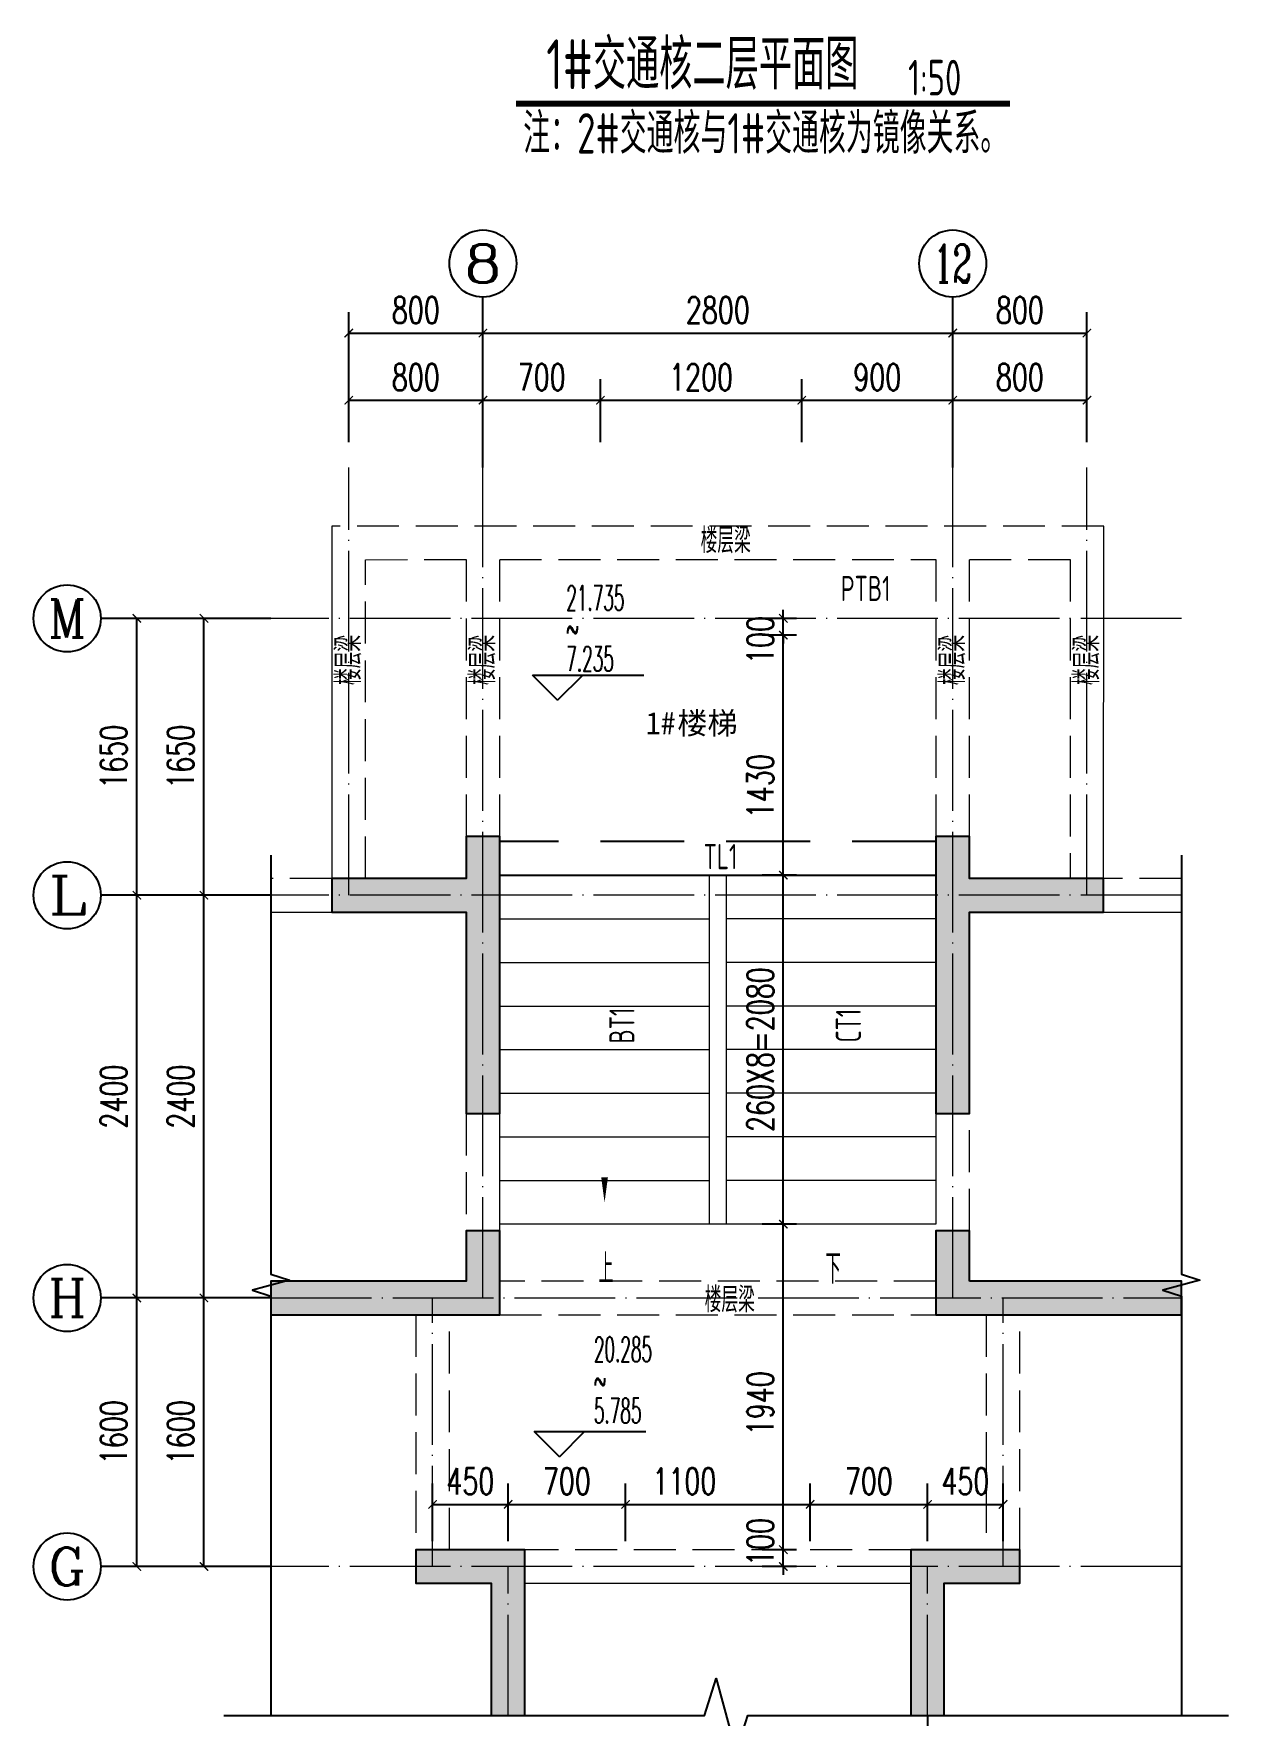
# Model space of a CAD drawing. Extents: x -1307975 to -76406, y -96289 to 379359.
# Drawn here: x -635110 to -627989, y 314925 to 324946 of the extents above; entities that cross this region are included whole.
import ezdxf
from ezdxf.enums import TextEntityAlignment as Align

# ---------------------------------------------------------------- set-up
doc = ezdxf.new("R2010")
doc.units = 0
doc.header["$LTSCALE"] = 1000
for name, pattern in [('DASH', [0.35, 0.25, -0.1]), ('DASHED', [0.75, 0.5, -0.25]), ('DOTE', [2.42, 2, -0.2, 0.02, -0.2])]:
    doc.linetypes.add(name, pattern=pattern)
doc.layers.get('0').update_dxf_attribs({"linetype": 'CONTINUOUS'})
doc.layers.get('DEFPOINTS').update_dxf_attribs({"linetype": 'CONTINUOUS'})
for name, color, linetype in [('A-AXIS_TEXT', 7, 'CONTINUOUS'), ('AXIS', 3, 'CONTINUOUS'), ('DIM_ELEV', 3, 'CONTINUOUS'), ('DIM_SYMB', 3, 'CONTINUOUS'), ('PUB_DIM', 3, 'CONTINUOUS'), ('PUB_TEXT', 2, 'CONTINUOUS'), ('S-L主梁线', 4, 'DASH'), ('S-Q墙填充', 252, 'CONTINUOUS'), ('S-Q墙实线', 6, 'CONTINUOUS'), ('S-梁', 4, 'DASHED'), ('S-梁实线', 4, 'CONTINUOUS'), ('TEXT', 2, 'CONTINUOUS'), ('THIN', 7, 'CONTINUOUS'), ('尺寸标注', 86, 'CONTINUOUS')]:
    doc.layers.add(name, color=color, linetype=linetype)
for name, color, linetype, lineweight in [('AXIS_TEXT', 7, 'CONTINUOUS', 20), ('DOTE', 19, 'DOTE', 9), ('STAIR', 2, 'CONTINUOUS', 18)]:
    doc.layers.add(name, color=color, linetype=linetype, lineweight=lineweight)
doc.styles.add('_TCH_AXIS', font='COMPLEX', dxfattribs={"bigfont": 'GBCBIG'})
doc.styles.add('_TCH_DIM', font='SIMPLEX.shx', dxfattribs={"width": 0.7, "bigfont": 'GBCBIG.shx'})
doc.styles.add('_TCH_DIM_T3', font='SIMPLEX', dxfattribs={"width": 0.705882, "bigfont": 'GBCBIG'})
doc.styles.add('COMPLEX', font='COMPLEX')
doc.styles.add('TSSD_REIN', font='tssdeng.shx', dxfattribs={"width": 0.7, "height": 300, "bigfont": 'tssdchn.shx'})
doc.styles.add('黑体', font='simhei.ttf')
doc.dimstyles.new('_TCH_ARCH&&50', dxfattribs={"dimtxt": 157.5, "dimasz": 50, "dimexe": 125, "dimexo": 150, "dimgap": 58.75, "dimtad": 1, "dimdec": 0, "dimzin": 0, "dimdsep": 46, "dimtxsty": '_TCH_DIM_T3', "dimblk": 'ARCHTICK', "dimcen": 0.09, "dimclrt": 7, "dimazin": 0, "dimtfac": 1, "dimtdec": 0, "dimtix": 1, "dimtmove": 2, "dimatfit": 3, "dimldrblk": 'ARCHTICK', "dimfxl": 1, "dimtolj": 1, "dimtzin": 0, "dimarcsym": 0})

# ---------------------------------------------------------------- blocks, each defined once
blk = doc.blocks.new('_AXISO')
blk.add_circle((0, 0), 0.5)
at = {"layer": 'A-AXIS_TEXT', "style": 'COMPLEX', "width": 1.041667}
blk.add_attdef('A', text='', height=0.56, dxfattribs=at).set_placement((-0.25, -0.28), (0.25, -0.28), align=Align.FIT)
blk = doc.blocks.new('_ArchTick')
at = {"color": 0, "linetype": 'ByBlock', "const_width": 0.15}
blk.add_lwpolyline([(-0.5, -0.5), (0.5, 0.5)], dxfattribs=at)
blk = doc.blocks.new('*D876')
at = {"layer": 'DEFPOINTS', "color": 0, "transparency": 16777216}
for p in [(-632432, 322762), (-633232, 322362), (-632432, 322362)]:
    blk.add_point(p, dxfattribs=at)
at = {"layer": '尺寸标注', "color": 0, "lineweight": -2, "transparency": 16777216}
for p, q in [((-633232, 322512), (-633232, 322887)), ((-632432, 322512), (-632432, 322887)), ((-633232, 322762), (-632432, 322762))]:
    blk.add_line(p, q, dxfattribs=at)
at = {"layer": '尺寸标注', "color": 0, "lineweight": -2, "transparency": 16777216, "xscale": 50, "yscale": 50, "zscale": 50, "rotation": 180}
blk.add_blockref('_ArchTick', (-633232, 322762), dxfattribs=at)
at = {"layer": '尺寸标注', "color": 0, "lineweight": -2, "transparency": 16777216, "xscale": 50, "yscale": 50, "zscale": 50}
blk.add_blockref('_ArchTick', (-632432, 322762), dxfattribs=at)
at = {"layer": '尺寸标注', "color": 7, "transparency": 16777216, "insert": (-632832, 322899), "char_height": 157.5, "attachment_point": 5, "style": '_TCH_DIM_T3'}
blk.add_mtext('\\A1;800', dxfattribs=at)
blk = doc.blocks.new('*D877')
at = {"layer": 'DEFPOINTS', "color": 0, "transparency": 16777216}
for p in [(-631732, 322762), (-632432, 322362), (-631732, 322362)]:
    blk.add_point(p, dxfattribs=at)
at = {"layer": '尺寸标注', "color": 0, "lineweight": -2, "transparency": 16777216}
for p, q in [((-632432, 322512), (-632432, 322887)), ((-631732, 322512), (-631732, 322887)), ((-632432, 322762), (-631732, 322762))]:
    blk.add_line(p, q, dxfattribs=at)
at = {"layer": '尺寸标注', "color": 0, "lineweight": -2, "transparency": 16777216, "xscale": 50, "yscale": 50, "zscale": 50, "rotation": 180}
blk.add_blockref('_ArchTick', (-632432, 322762), dxfattribs=at)
at = {"layer": '尺寸标注', "color": 0, "lineweight": -2, "transparency": 16777216, "xscale": 50, "yscale": 50, "zscale": 50}
blk.add_blockref('_ArchTick', (-631732, 322762), dxfattribs=at)
at = {"layer": '尺寸标注', "color": 7, "transparency": 16777216, "insert": (-632082, 322899), "char_height": 157.5, "attachment_point": 5, "style": '_TCH_DIM_T3'}
blk.add_mtext('\\A1;700', dxfattribs=at)
blk = doc.blocks.new('*D878')
at = {"layer": 'DEFPOINTS', "color": 0, "transparency": 16777216}
for p in [(-630532, 322762), (-631732, 322362), (-630532, 322362)]:
    blk.add_point(p, dxfattribs=at)
at = {"layer": '尺寸标注', "color": 0, "lineweight": -2, "transparency": 16777216}
for p, q in [((-631732, 322512), (-631732, 322887)), ((-630532, 322512), (-630532, 322887)), ((-631732, 322762), (-630532, 322762))]:
    blk.add_line(p, q, dxfattribs=at)
at = {"layer": '尺寸标注', "color": 0, "lineweight": -2, "transparency": 16777216, "xscale": 50, "yscale": 50, "zscale": 50, "rotation": 180}
blk.add_blockref('_ArchTick', (-631732, 322762), dxfattribs=at)
at = {"layer": '尺寸标注', "color": 0, "lineweight": -2, "transparency": 16777216, "xscale": 50, "yscale": 50, "zscale": 50}
blk.add_blockref('_ArchTick', (-630532, 322762), dxfattribs=at)
at = {"layer": '尺寸标注', "color": 7, "transparency": 16777216, "insert": (-631132, 322899), "char_height": 157.5, "attachment_point": 5, "style": '_TCH_DIM_T3'}
blk.add_mtext('\\A1;1200', dxfattribs=at)
blk = doc.blocks.new('*D879')
at = {"layer": 'DEFPOINTS', "color": 0, "transparency": 16777216}
for p in [(-629632, 322762), (-630532, 322362), (-629632, 322362)]:
    blk.add_point(p, dxfattribs=at)
at = {"layer": '尺寸标注', "color": 0, "lineweight": -2, "transparency": 16777216}
for p, q in [((-630532, 322512), (-630532, 322887)), ((-629632, 322512), (-629632, 322887)), ((-630532, 322762), (-629632, 322762))]:
    blk.add_line(p, q, dxfattribs=at)
at = {"layer": '尺寸标注', "color": 0, "lineweight": -2, "transparency": 16777216, "xscale": 50, "yscale": 50, "zscale": 50, "rotation": 180}
blk.add_blockref('_ArchTick', (-630532, 322762), dxfattribs=at)
at = {"layer": '尺寸标注', "color": 0, "lineweight": -2, "transparency": 16777216, "xscale": 50, "yscale": 50, "zscale": 50}
blk.add_blockref('_ArchTick', (-629632, 322762), dxfattribs=at)
at = {"layer": '尺寸标注', "color": 7, "transparency": 16777216, "insert": (-630082, 322899), "char_height": 157.5, "attachment_point": 5, "style": '_TCH_DIM_T3'}
blk.add_mtext('\\A1;900', dxfattribs=at)
blk = doc.blocks.new('*D880')
at = {"layer": 'DEFPOINTS', "color": 0, "transparency": 16777216}
for p in [(-628832, 322762), (-629632, 322362), (-628832, 322362)]:
    blk.add_point(p, dxfattribs=at)
at = {"layer": '尺寸标注', "color": 0, "lineweight": -2, "transparency": 16777216}
for p, q in [((-629632, 322512), (-629632, 322887)), ((-628832, 322512), (-628832, 322887)), ((-629632, 322762), (-628832, 322762))]:
    blk.add_line(p, q, dxfattribs=at)
at = {"layer": '尺寸标注', "color": 0, "lineweight": -2, "transparency": 16777216, "xscale": 50, "yscale": 50, "zscale": 50, "rotation": 180}
blk.add_blockref('_ArchTick', (-629632, 322762), dxfattribs=at)
at = {"layer": '尺寸标注', "color": 0, "lineweight": -2, "transparency": 16777216, "xscale": 50, "yscale": 50, "zscale": 50}
blk.add_blockref('_ArchTick', (-628832, 322762), dxfattribs=at)
at = {"layer": '尺寸标注', "color": 7, "transparency": 16777216, "insert": (-629232, 322899), "char_height": 157.5, "attachment_point": 5, "style": '_TCH_DIM_T3'}
blk.add_mtext('\\A1;800', dxfattribs=at)
blk = doc.blocks.new('*D881')
at = {"layer": 'DEFPOINTS', "color": 0, "transparency": 16777216}
for p in [(-632282, 316182), (-632732, 315812), (-632282, 315812)]:
    blk.add_point(p, dxfattribs=at)
at = {"layer": 'PUB_DIM', "color": 0, "lineweight": -2, "transparency": 16777216}
for p, q in [((-632732, 315962), (-632732, 316307)), ((-632282, 315962), (-632282, 316307)), ((-632732, 316182), (-632282, 316182))]:
    blk.add_line(p, q, dxfattribs=at)
at = {"layer": 'PUB_DIM', "color": 0, "lineweight": -2, "transparency": 16777216, "xscale": 50, "yscale": 50, "zscale": 50, "rotation": 180}
blk.add_blockref('_ArchTick', (-632732, 316182), dxfattribs=at)
at = {"layer": 'PUB_DIM', "color": 0, "lineweight": -2, "transparency": 16777216, "xscale": 50, "yscale": 50, "zscale": 50}
blk.add_blockref('_ArchTick', (-632282, 316182), dxfattribs=at)
at = {"layer": 'PUB_DIM', "color": 7, "transparency": 16777216, "insert": (-632507, 316320), "char_height": 157.5, "attachment_point": 5, "style": '_TCH_DIM_T3'}
blk.add_mtext('\\A1;450', dxfattribs=at)
blk = doc.blocks.new('*D882')
at = {"layer": 'DEFPOINTS', "color": 0, "transparency": 16777216}
for p in [(-631582, 316182), (-632282, 315812), (-631582, 315812)]:
    blk.add_point(p, dxfattribs=at)
at = {"layer": 'PUB_DIM', "color": 0, "lineweight": -2, "transparency": 16777216}
for p, q in [((-632282, 315962), (-632282, 316307)), ((-631582, 315962), (-631582, 316307)), ((-632282, 316182), (-631582, 316182))]:
    blk.add_line(p, q, dxfattribs=at)
at = {"layer": 'PUB_DIM', "color": 0, "lineweight": -2, "transparency": 16777216, "xscale": 50, "yscale": 50, "zscale": 50, "rotation": 180}
blk.add_blockref('_ArchTick', (-632282, 316182), dxfattribs=at)
at = {"layer": 'PUB_DIM', "color": 0, "lineweight": -2, "transparency": 16777216, "xscale": 50, "yscale": 50, "zscale": 50}
blk.add_blockref('_ArchTick', (-631582, 316182), dxfattribs=at)
at = {"layer": 'PUB_DIM', "color": 7, "transparency": 16777216, "insert": (-631932, 316320), "char_height": 157.5, "attachment_point": 5, "style": '_TCH_DIM_T3'}
blk.add_mtext('\\A1;700', dxfattribs=at)
blk = doc.blocks.new('*D883')
at = {"layer": 'DEFPOINTS', "color": 0, "transparency": 16777216}
for p in [(-630482, 316182), (-631582, 315812), (-630482, 315812)]:
    blk.add_point(p, dxfattribs=at)
at = {"layer": 'PUB_DIM', "color": 0, "lineweight": -2, "transparency": 16777216}
for p, q in [((-631582, 315962), (-631582, 316307)), ((-630482, 315962), (-630482, 316307)), ((-631582, 316182), (-630482, 316182))]:
    blk.add_line(p, q, dxfattribs=at)
at = {"layer": 'PUB_DIM', "color": 0, "lineweight": -2, "transparency": 16777216, "xscale": 50, "yscale": 50, "zscale": 50, "rotation": 180}
blk.add_blockref('_ArchTick', (-631582, 316182), dxfattribs=at)
at = {"layer": 'PUB_DIM', "color": 0, "lineweight": -2, "transparency": 16777216, "xscale": 50, "yscale": 50, "zscale": 50}
blk.add_blockref('_ArchTick', (-630482, 316182), dxfattribs=at)
at = {"layer": 'PUB_DIM', "color": 7, "transparency": 16777216, "insert": (-631232, 316320), "char_height": 157.5, "attachment_point": 5, "style": '_TCH_DIM_T3'}
blk.add_mtext('\\A1;1100', dxfattribs=at)
blk = doc.blocks.new('*D884')
at = {"layer": 'DEFPOINTS', "color": 0, "transparency": 16777216}
for p in [(-629782, 316182), (-630482, 315812), (-629782, 315812)]:
    blk.add_point(p, dxfattribs=at)
at = {"layer": 'PUB_DIM', "color": 0, "lineweight": -2, "transparency": 16777216}
for p, q in [((-630482, 315962), (-630482, 316307)), ((-629782, 315962), (-629782, 316307)), ((-630482, 316182), (-629782, 316182))]:
    blk.add_line(p, q, dxfattribs=at)
at = {"layer": 'PUB_DIM', "color": 0, "lineweight": -2, "transparency": 16777216, "xscale": 50, "yscale": 50, "zscale": 50, "rotation": 180}
blk.add_blockref('_ArchTick', (-630482, 316182), dxfattribs=at)
at = {"layer": 'PUB_DIM', "color": 0, "lineweight": -2, "transparency": 16777216, "xscale": 50, "yscale": 50, "zscale": 50}
blk.add_blockref('_ArchTick', (-629782, 316182), dxfattribs=at)
at = {"layer": 'PUB_DIM', "color": 7, "transparency": 16777216, "insert": (-630132, 316320), "char_height": 157.5, "attachment_point": 5, "style": '_TCH_DIM_T3'}
blk.add_mtext('\\A1;700', dxfattribs=at)
blk = doc.blocks.new('*D885')
at = {"layer": 'DEFPOINTS', "color": 0, "transparency": 16777216}
for p in [(-629332, 316182), (-629782, 315812), (-629332, 315812)]:
    blk.add_point(p, dxfattribs=at)
at = {"layer": 'PUB_DIM', "color": 0, "lineweight": -2, "transparency": 16777216}
for p, q in [((-629782, 315962), (-629782, 316307)), ((-629332, 315962), (-629332, 316307)), ((-629782, 316182), (-629332, 316182))]:
    blk.add_line(p, q, dxfattribs=at)
at = {"layer": 'PUB_DIM', "color": 0, "lineweight": -2, "transparency": 16777216, "xscale": 50, "yscale": 50, "zscale": 50, "rotation": 180}
blk.add_blockref('_ArchTick', (-629782, 316182), dxfattribs=at)
at = {"layer": 'PUB_DIM', "color": 0, "lineweight": -2, "transparency": 16777216, "xscale": 50, "yscale": 50, "zscale": 50}
blk.add_blockref('_ArchTick', (-629332, 316182), dxfattribs=at)
at = {"layer": 'PUB_DIM', "color": 7, "transparency": 16777216, "insert": (-629557, 316320), "char_height": 157.5, "attachment_point": 5, "style": '_TCH_DIM_T3'}
blk.add_mtext('\\A1;450', dxfattribs=at)
blk = doc.blocks.new('*D886')
at = {"layer": 'DEFPOINTS', "color": 0, "transparency": 16777216}
for p in [(-630642, 321462), (-630413, 321462), (-630413, 321362)]:
    blk.add_point(p, dxfattribs=at)
at = {"layer": '尺寸标注', "color": 0, "lineweight": -2, "transparency": 16777216}
for p, q in [((-630642, 321462), (-630642, 321512)), ((-630563, 321462), (-630767, 321462)), ((-630642, 321362), (-630642, 321462)), ((-630563, 321362), (-630767, 321362)), ((-630642, 321362), (-630642, 321312))]:
    blk.add_line(p, q, dxfattribs=at)
at = {"layer": '尺寸标注', "color": 0, "lineweight": -2, "transparency": 16777216, "xscale": 50, "yscale": 50, "zscale": 50}
for p, rotation in [((-630642, 321462), 270), ((-630642, 321362), 90)]:
    blk.add_blockref('_ArchTick', p, dxfattribs=dict(at, rotation=rotation))
at = {"layer": '尺寸标注', "color": 7, "transparency": 16777216, "insert": (-630779, 321333), "char_height": 157.5, "attachment_point": 5, "rotation": 90, "style": '_TCH_DIM_T3'}
blk.add_mtext('\\A1;100', dxfattribs=at)
blk = doc.blocks.new('*D887')
at = {"layer": 'DEFPOINTS', "color": 0, "transparency": 16777216}
for p in [(-630642, 321362), (-630413, 321362), (-630413, 319932)]:
    blk.add_point(p, dxfattribs=at)
at = {"layer": '尺寸标注', "color": 0, "lineweight": -2, "transparency": 16777216}
for p, q in [((-630563, 321362), (-630767, 321362)), ((-630642, 319932), (-630642, 321362)), ((-630563, 319932), (-630767, 319932))]:
    blk.add_line(p, q, dxfattribs=at)
at = {"layer": '尺寸标注', "color": 0, "lineweight": -2, "transparency": 16777216, "xscale": 50, "yscale": 50, "zscale": 50}
for p, rotation in [((-630642, 321362), 90), ((-630642, 319932), 270)]:
    blk.add_blockref('_ArchTick', p, dxfattribs=dict(at, rotation=rotation))
at = {"layer": '尺寸标注', "color": 7, "transparency": 16777216, "insert": (-630779, 320462), "char_height": 157.5, "attachment_point": 5, "rotation": 90, "style": '_TCH_DIM_T3'}
blk.add_mtext('\\A1;1430', dxfattribs=at)
blk = doc.blocks.new('*D888')
at = {"layer": 'DEFPOINTS', "color": 0, "transparency": 16777216}
for p in [(-630642, 319932), (-630413, 319932), (-630413, 317852)]:
    blk.add_point(p, dxfattribs=at)
at = {"layer": '尺寸标注', "color": 0, "lineweight": -2, "transparency": 16777216}
for p, q in [((-630563, 319932), (-630767, 319932)), ((-630642, 317852), (-630642, 319932)), ((-630563, 317852), (-630767, 317852))]:
    blk.add_line(p, q, dxfattribs=at)
at = {"layer": '尺寸标注', "color": 0, "lineweight": -2, "transparency": 16777216, "xscale": 50, "yscale": 50, "zscale": 50}
for p, rotation in [((-630642, 319932), 90), ((-630642, 317852), 270)]:
    blk.add_blockref('_ArchTick', p, dxfattribs=dict(at, rotation=rotation))
at = {"layer": '尺寸标注', "color": 7, "transparency": 16777216, "insert": (-630779, 318892), "char_height": 157.5, "attachment_point": 5, "rotation": 90, "style": '_TCH_DIM_T3'}
blk.add_mtext('\\A1;260X8=2080', dxfattribs=at)
blk = doc.blocks.new('*D889')
at = {"layer": 'DEFPOINTS', "color": 0, "transparency": 16777216}
for p in [(-630642, 317852), (-630413, 317852), (-630413, 315912)]:
    blk.add_point(p, dxfattribs=at)
at = {"layer": '尺寸标注', "color": 0, "lineweight": -2, "transparency": 16777216}
for p, q in [((-630563, 317852), (-630767, 317852)), ((-630642, 315912), (-630642, 317852)), ((-630563, 315912), (-630767, 315912))]:
    blk.add_line(p, q, dxfattribs=at)
at = {"layer": '尺寸标注', "color": 0, "lineweight": -2, "transparency": 16777216, "xscale": 50, "yscale": 50, "zscale": 50}
for p, rotation in [((-630642, 317852), 90), ((-630642, 315912), 270)]:
    blk.add_blockref('_ArchTick', p, dxfattribs=dict(at, rotation=rotation))
at = {"layer": '尺寸标注', "color": 7, "transparency": 16777216, "insert": (-630779, 316785), "char_height": 157.5, "attachment_point": 5, "rotation": 90, "style": '_TCH_DIM_T3'}
blk.add_mtext('\\A1;1940', dxfattribs=at)
blk = doc.blocks.new('*D890')
at = {"layer": 'DEFPOINTS', "color": 0, "transparency": 16777216}
for p in [(-630642, 315912), (-630413, 315912), (-630413, 315812)]:
    blk.add_point(p, dxfattribs=at)
at = {"layer": '尺寸标注', "color": 0, "lineweight": -2, "transparency": 16777216}
for p, q in [((-630563, 315912), (-630767, 315912)), ((-630642, 315912), (-630642, 315962)), ((-630642, 315812), (-630642, 315912)), ((-630563, 315812), (-630767, 315812)), ((-630642, 315812), (-630642, 315762))]:
    blk.add_line(p, q, dxfattribs=at)
at = {"layer": '尺寸标注', "color": 0, "lineweight": -2, "transparency": 16777216, "xscale": 50, "yscale": 50, "zscale": 50}
for p, rotation in [((-630642, 315912), 270), ((-630642, 315812), 90)]:
    blk.add_blockref('_ArchTick', p, dxfattribs=dict(at, rotation=rotation))
at = {"layer": '尺寸标注', "color": 7, "transparency": 16777216, "insert": (-630779, 315958), "char_height": 157.5, "attachment_point": 5, "rotation": 90, "style": '_TCH_DIM_T3'}
blk.add_mtext('\\A1;100', dxfattribs=at)
blk = doc.blocks.new('*D891')
at = {"layer": 'DEFPOINTS', "color": 0, "transparency": 16777216}
for p in [(-632432, 323162), (-633232, 322362), (-632432, 322362)]:
    blk.add_point(p, dxfattribs=at)
at = {"layer": 'PUB_DIM', "color": 0, "lineweight": -2, "transparency": 16777216}
for p, q in [((-633232, 322512), (-633232, 323287)), ((-632432, 322512), (-632432, 323287)), ((-633232, 323162), (-632432, 323162))]:
    blk.add_line(p, q, dxfattribs=at)
at = {"layer": 'PUB_DIM', "color": 0, "lineweight": -2, "transparency": 16777216, "xscale": 50, "yscale": 50, "zscale": 50, "rotation": 180}
blk.add_blockref('_ArchTick', (-633232, 323162), dxfattribs=at)
at = {"layer": 'PUB_DIM', "color": 0, "lineweight": -2, "transparency": 16777216, "xscale": 50, "yscale": 50, "zscale": 50}
blk.add_blockref('_ArchTick', (-632432, 323162), dxfattribs=at)
at = {"layer": 'PUB_DIM', "color": 7, "transparency": 16777216, "insert": (-632832, 323299), "char_height": 157.5, "attachment_point": 5, "style": '_TCH_DIM_T3'}
blk.add_mtext('\\A1;800', dxfattribs=at)
blk = doc.blocks.new('*D892')
at = {"layer": 'DEFPOINTS', "color": 0, "transparency": 16777216}
for p in [(-629632, 323162), (-632432, 322362), (-629632, 322362)]:
    blk.add_point(p, dxfattribs=at)
at = {"layer": 'PUB_DIM', "color": 0, "lineweight": -2, "transparency": 16777216}
for p, q in [((-632432, 322512), (-632432, 323287)), ((-629632, 322512), (-629632, 323287)), ((-632432, 323162), (-629632, 323162))]:
    blk.add_line(p, q, dxfattribs=at)
at = {"layer": 'PUB_DIM', "color": 0, "lineweight": -2, "transparency": 16777216, "xscale": 50, "yscale": 50, "zscale": 50, "rotation": 180}
blk.add_blockref('_ArchTick', (-632432, 323162), dxfattribs=at)
at = {"layer": 'PUB_DIM', "color": 0, "lineweight": -2, "transparency": 16777216, "xscale": 50, "yscale": 50, "zscale": 50}
blk.add_blockref('_ArchTick', (-629632, 323162), dxfattribs=at)
at = {"layer": 'PUB_DIM', "color": 7, "transparency": 16777216, "insert": (-631032, 323299), "char_height": 157.5, "attachment_point": 5, "style": '_TCH_DIM_T3'}
blk.add_mtext('\\A1;2800', dxfattribs=at)
blk = doc.blocks.new('*D893')
at = {"layer": 'DEFPOINTS', "color": 0, "transparency": 16777216}
for p in [(-628832, 323162), (-629632, 322362), (-628832, 322362)]:
    blk.add_point(p, dxfattribs=at)
at = {"layer": 'PUB_DIM', "color": 0, "lineweight": -2, "transparency": 16777216}
for p, q in [((-629632, 322512), (-629632, 323287)), ((-628832, 322512), (-628832, 323287)), ((-629632, 323162), (-628832, 323162))]:
    blk.add_line(p, q, dxfattribs=at)
at = {"layer": 'PUB_DIM', "color": 0, "lineweight": -2, "transparency": 16777216, "xscale": 50, "yscale": 50, "zscale": 50, "rotation": 180}
blk.add_blockref('_ArchTick', (-629632, 323162), dxfattribs=at)
at = {"layer": 'PUB_DIM', "color": 0, "lineweight": -2, "transparency": 16777216, "xscale": 50, "yscale": 50, "zscale": 50}
blk.add_blockref('_ArchTick', (-628832, 323162), dxfattribs=at)
at = {"layer": 'PUB_DIM', "color": 7, "transparency": 16777216, "insert": (-629232, 323299), "char_height": 157.5, "attachment_point": 5, "style": '_TCH_DIM_T3'}
blk.add_mtext('\\A1;800', dxfattribs=at)
blk = doc.blocks.new('*D894')
at = {"layer": 'DEFPOINTS', "color": 0, "transparency": 16777216}
for p in [(-634095, 317412), (-633695, 317412), (-633695, 315812)]:
    blk.add_point(p, dxfattribs=at)
at = {"layer": '尺寸标注', "color": 0, "lineweight": -2, "transparency": 16777216}
for p, q in [((-633845, 317412), (-634220, 317412)), ((-634095, 315812), (-634095, 317412)), ((-633845, 315812), (-634220, 315812))]:
    blk.add_line(p, q, dxfattribs=at)
at = {"layer": '尺寸标注', "color": 0, "lineweight": -2, "transparency": 16777216, "xscale": 50, "yscale": 50, "zscale": 50}
for p, rotation in [((-634095, 317412), 90), ((-634095, 315812), 270)]:
    blk.add_blockref('_ArchTick', p, dxfattribs=dict(at, rotation=rotation))
at = {"layer": '尺寸标注', "color": 7, "transparency": 16777216, "insert": (-634233, 316612), "char_height": 157.5, "attachment_point": 5, "rotation": 90, "style": '_TCH_DIM_T3'}
blk.add_mtext('\\A1;1600', dxfattribs=at)
blk = doc.blocks.new('*D895')
at = {"layer": 'DEFPOINTS', "color": 0, "transparency": 16777216}
for p in [(-634095, 319812), (-633695, 319812), (-633695, 317412)]:
    blk.add_point(p, dxfattribs=at)
at = {"layer": '尺寸标注', "color": 0, "lineweight": -2, "transparency": 16777216}
for p, q in [((-633845, 319812), (-634220, 319812)), ((-634095, 317412), (-634095, 319812)), ((-633845, 317412), (-634220, 317412))]:
    blk.add_line(p, q, dxfattribs=at)
at = {"layer": '尺寸标注', "color": 0, "lineweight": -2, "transparency": 16777216, "xscale": 50, "yscale": 50, "zscale": 50}
for p, rotation in [((-634095, 319812), 90), ((-634095, 317412), 270)]:
    blk.add_blockref('_ArchTick', p, dxfattribs=dict(at, rotation=rotation))
at = {"layer": '尺寸标注', "color": 7, "transparency": 16777216, "insert": (-634233, 318612), "char_height": 157.5, "attachment_point": 5, "rotation": 90, "style": '_TCH_DIM_T3'}
blk.add_mtext('\\A1;2400', dxfattribs=at)
blk = doc.blocks.new('*D896')
at = {"layer": 'DEFPOINTS', "color": 0, "transparency": 16777216}
for p in [(-634095, 321462), (-633695, 321462), (-633695, 319812)]:
    blk.add_point(p, dxfattribs=at)
at = {"layer": '尺寸标注', "color": 0, "lineweight": -2, "transparency": 16777216}
for p, q in [((-633845, 321462), (-634220, 321462)), ((-634095, 319812), (-634095, 321462)), ((-633845, 319812), (-634220, 319812))]:
    blk.add_line(p, q, dxfattribs=at)
at = {"layer": '尺寸标注', "color": 0, "lineweight": -2, "transparency": 16777216, "xscale": 50, "yscale": 50, "zscale": 50}
for p, rotation in [((-634095, 321462), 90), ((-634095, 319812), 270)]:
    blk.add_blockref('_ArchTick', p, dxfattribs=dict(at, rotation=rotation))
at = {"layer": '尺寸标注', "color": 7, "transparency": 16777216, "insert": (-634233, 320637), "char_height": 157.5, "attachment_point": 5, "rotation": 90, "style": '_TCH_DIM_T3'}
blk.add_mtext('\\A1;1650', dxfattribs=at)
blk = doc.blocks.new('*D897')
at = {"layer": 'DEFPOINTS', "color": 0, "transparency": 16777216}
for p in [(-634495, 317412), (-633695, 317412), (-633695, 315812)]:
    blk.add_point(p, dxfattribs=at)
at = {"layer": 'PUB_DIM', "color": 0, "lineweight": -2, "transparency": 16777216}
for p, q in [((-633845, 317412), (-634620, 317412)), ((-634495, 315812), (-634495, 317412)), ((-633845, 315812), (-634620, 315812))]:
    blk.add_line(p, q, dxfattribs=at)
at = {"layer": 'PUB_DIM', "color": 0, "lineweight": -2, "transparency": 16777216, "xscale": 50, "yscale": 50, "zscale": 50}
for p, rotation in [((-634495, 317412), 90), ((-634495, 315812), 270)]:
    blk.add_blockref('_ArchTick', p, dxfattribs=dict(at, rotation=rotation))
at = {"layer": 'PUB_DIM', "color": 7, "transparency": 16777216, "insert": (-634633, 316612), "char_height": 157.5, "attachment_point": 5, "rotation": 90, "style": '_TCH_DIM_T3'}
blk.add_mtext('\\A1;1600', dxfattribs=at)
blk = doc.blocks.new('*D898')
at = {"layer": 'DEFPOINTS', "color": 0, "transparency": 16777216}
for p in [(-634495, 319812), (-633695, 319812), (-633695, 317412)]:
    blk.add_point(p, dxfattribs=at)
at = {"layer": 'PUB_DIM', "color": 0, "lineweight": -2, "transparency": 16777216}
for p, q in [((-633845, 319812), (-634620, 319812)), ((-634495, 317412), (-634495, 319812)), ((-633845, 317412), (-634620, 317412))]:
    blk.add_line(p, q, dxfattribs=at)
at = {"layer": 'PUB_DIM', "color": 0, "lineweight": -2, "transparency": 16777216, "xscale": 50, "yscale": 50, "zscale": 50}
for p, rotation in [((-634495, 319812), 90), ((-634495, 317412), 270)]:
    blk.add_blockref('_ArchTick', p, dxfattribs=dict(at, rotation=rotation))
at = {"layer": 'PUB_DIM', "color": 7, "transparency": 16777216, "insert": (-634633, 318612), "char_height": 157.5, "attachment_point": 5, "rotation": 90, "style": '_TCH_DIM_T3'}
blk.add_mtext('\\A1;2400', dxfattribs=at)
blk = doc.blocks.new('*D899')
at = {"layer": 'DEFPOINTS', "color": 0, "transparency": 16777216}
for p in [(-634495, 321462), (-633695, 321462), (-633695, 319812)]:
    blk.add_point(p, dxfattribs=at)
at = {"layer": 'PUB_DIM', "color": 0, "lineweight": -2, "transparency": 16777216}
for p, q in [((-633845, 321462), (-634620, 321462)), ((-634495, 319812), (-634495, 321462)), ((-633845, 319812), (-634620, 319812))]:
    blk.add_line(p, q, dxfattribs=at)
at = {"layer": 'PUB_DIM', "color": 0, "lineweight": -2, "transparency": 16777216, "xscale": 50, "yscale": 50, "zscale": 50}
for p, rotation in [((-634495, 321462), 90), ((-634495, 319812), 270)]:
    blk.add_blockref('_ArchTick', p, dxfattribs=dict(at, rotation=rotation))
at = {"layer": 'PUB_DIM', "color": 7, "transparency": 16777216, "insert": (-634633, 320637), "char_height": 157.5, "attachment_point": 5, "rotation": 90, "style": '_TCH_DIM_T3'}
blk.add_mtext('\\A1;1650', dxfattribs=at)
blk = doc.blocks.new('*D900')
at = {"layer": 'DEFPOINTS', "color": 0, "transparency": 16777216}
for p in [(-632282, 314925), (-631033, 314925), (-631033, 314125)]:
    blk.add_point(p, dxfattribs=at)
at = {"layer": 'PUB_DIM', "color": 0, "lineweight": -2, "transparency": 16777216}
for p, q in [((-632282, 314775), (-632282, 314000)), ((-631033, 314775), (-631033, 314000)), ((-632282, 314125), (-631033, 314125))]:
    blk.add_line(p, q, dxfattribs=at)
at = {"layer": 'PUB_DIM', "color": 0, "lineweight": -2, "transparency": 16777216, "xscale": 50, "yscale": 50, "zscale": 50, "rotation": 180}
blk.add_blockref('_ArchTick', (-632282, 314125), dxfattribs=at)
at = {"layer": 'PUB_DIM', "color": 0, "lineweight": -2, "transparency": 16777216, "xscale": 50, "yscale": 50, "zscale": 50}
blk.add_blockref('_ArchTick', (-631033, 314125), dxfattribs=at)
at = {"layer": 'PUB_DIM', "color": 7, "transparency": 16777216, "insert": (-631657, 314262), "char_height": 157.5, "attachment_point": 5, "style": '_TCH_DIM_T3'}
blk.add_mtext('\\A1;1250', dxfattribs=at)
blk = doc.blocks.new('*D901')
at = {"layer": 'DEFPOINTS', "color": 0, "transparency": 16777216}
for p in [(-631033, 314925), (-629782, 314925), (-629782, 314125)]:
    blk.add_point(p, dxfattribs=at)
at = {"layer": 'PUB_DIM', "color": 0, "lineweight": -2, "transparency": 16777216}
for p, q in [((-631033, 314775), (-631033, 314000)), ((-629782, 314775), (-629782, 314000)), ((-631033, 314125), (-629782, 314125))]:
    blk.add_line(p, q, dxfattribs=at)
at = {"layer": 'PUB_DIM', "color": 0, "lineweight": -2, "transparency": 16777216, "xscale": 50, "yscale": 50, "zscale": 50, "rotation": 180}
blk.add_blockref('_ArchTick', (-631033, 314125), dxfattribs=at)
at = {"layer": 'PUB_DIM', "color": 0, "lineweight": -2, "transparency": 16777216, "xscale": 50, "yscale": 50, "zscale": 50}
blk.add_blockref('_ArchTick', (-629782, 314125), dxfattribs=at)
at = {"layer": 'PUB_DIM', "color": 7, "transparency": 16777216, "insert": (-630407, 314262), "char_height": 157.5, "attachment_point": 5, "style": '_TCH_DIM_T3'}
blk.add_mtext('\\A1;1250', dxfattribs=at)
blk = doc.blocks.new('20210825.03155490')
at = {"layer": 'DIM_SYMB'}
blk.add_lwpolyline([(1975, 214, 0, 0, 0), (1975, 3139, 0, 0, 0), (625, 3139, 0, 0, 0), (625, 474, 0, 40, 0), (625, 624, 0, 0, 0)], format="xyseb", dxfattribs=at)
at = {"layer": 'STAIR'}
for p, q in [((0, 344), (0, 2424)), ((0, 2424), (1250, 2424)), ((0, 2424), (2600, 2424)), ((1250, 344), (1250, 2424)), ((1250, 344), (1250, 2424)), ((2600, 2424), (1350, 2424)), ((1350, 2424), (1350, 344)), ((1350, 2424), (1350, 344)), ((2600, 2424), (2600, 344)), ((0, 2164), (1250, 2164)), ((2600, 2164), (1350, 2164)), ((0, 1904), (1250, 1904)), ((2600, 1904), (1350, 1904)), ((0, 1644), (1250, 1644)), ((2600, 1644), (1350, 1644)), ((0, 1384), (1250, 1384)), ((2600, 1384), (1350, 1384)), ((0, 1124), (1250, 1124)), ((2600, 1124), (1350, 1124)), ((0, 864), (1250, 864)), ((2600, 864), (1350, 864)), ((0, 604), (1250, 604)), ((2600, 604), (1350, 604)), ((2600, 344), (0, 344))]:
    blk.add_line(p, q, dxfattribs=at)
at = {"layer": 'PUB_TEXT', "color": 246, "style": '黑体'}
for s, p in [('楼梯', (1059, 3264)), ('1#', (870, 3264))]:
    blk.add_text(s, height=131.4, dxfattribs=at).set_placement(p)
at = {"layer": 'PUB_TEXT', "style": '_TCH_DIM', "width": 0.7}
blk.add_text('下', height=179, dxfattribs=at).set_placement((1942, -11))

msp = doc.modelspace()

# ---------------------------------------------------------------- hatches: boundary and pattern name
at = {"layer": 'S-Q墙填充'}
h = msp.add_hatch(color=252, dxfattribs=at)
h.dxf.hatch_style = 1
h.paths.add_polyline_path([(-632332.25, 319811.68), (-632332.25, 320161.68), (-632532.25, 320161.68), (-632532.25, 319911.68), (-633332.38, 319911.68), (-633332.38, 319711.68), (-632532.25, 319711.68), (-632532.25, 318511.68), (-632332.25, 318511.68)])
h = msp.add_hatch(color=252, dxfattribs=at)
h.dxf.hatch_style = 1
h.paths.add_polyline_path([(-629732.25, 319811.68), (-629732.25, 318511.68), (-629532.25, 318511.68), (-629532.25, 319711.68), (-628732.65, 319711.68), (-628732.65, 319911.68), (-629532.25, 319911.68), (-629532.25, 320161.68), (-629732.25, 320161.68)])
h = msp.add_hatch(color=252, dxfattribs=at)
h.dxf.hatch_style = 1
h.paths.add_polyline_path([(-632332.25, 317311.95), (-632332.25, 317811.95), (-632532.25, 317811.95), (-632532.25, 317511.95), (-632732.32, 317511.95), (-633695.4, 317511.95), (-633695.4, 317311.95), (-632732.32, 317311.95)])
h = msp.add_hatch(color=252, dxfattribs=at)
h.dxf.hatch_style = 1
h.paths.add_polyline_path([(-629532.25, 317511.95), (-629532.25, 317811.95), (-629732.25, 317811.95), (-629732.25, 317311.95), (-629332.38, 317311.95), (-628269.36, 317311.95), (-628269.36, 317511.95), (-629332.38, 317511.95)])
h = msp.add_hatch(color=252, dxfattribs=at)
h.dxf.hatch_style = 1
h.paths.add_polyline_path([(-632382.25, 314924.8), (-632182.25, 314924.8), (-632182.25, 315911.68), (-632832.32, 315911.68), (-632832.32, 315711.68), (-632382.25, 315711.68)])
h = msp.add_hatch(color=252, dxfattribs=at)
h.dxf.hatch_style = 1
h.paths.add_polyline_path([(-629882.25, 314924.8), (-629682.25, 314924.8), (-629682.25, 315711.68), (-629232.38, 315711.68), (-629232.38, 315911.68), (-629882.25, 315911.68)])

# ---------------------------------------------------------------- linework, layer by layer
at = {"layer": 'AXIS'}
for p, q in [((-632432.25, 322361.68), (-632432.25, 323376.29)), ((-629632.25, 322361.68), (-629632.25, 323376.29)), ((-633695.4, 321461.68), (-634710, 321461.68)), ((-633695.4, 319811.68), (-634710, 319811.68)), ((-633695.4, 317411.95), (-634710, 317411.95)), ((-633695.4, 315811.68), (-634710, 315811.68)), ((-629782.25, 314924.8), (-629782.25, 313910.19))]:
    msp.add_line(p, q, dxfattribs=at)
at = {"layer": 'DIM_ELEV', "color": 6}
for p, q in [((-631987.46, 320973.97), (-632137.46, 321123.97)), ((-632137.46, 321123.97), (-631472.54, 321123.97)), ((-631987.46, 320973.97), (-631837.46, 321123.97)), ((-631976.77, 316466.17), (-632126.77, 316616.17)), ((-632126.77, 316616.17), (-631461.85, 316616.17)), ((-631976.77, 316466.17), (-631826.77, 316616.17))]:
    msp.add_line(p, q, dxfattribs=at)
at = {"layer": 'DIM_SYMB', "const_width": 35}
msp.add_lwpolyline([(-632234.78, 324529.61), (-629290.04, 324529.61)], dxfattribs=at)
at = {"layer": 'DOTE', "linetype": 'DOTE', "ltscale": 0.3}
for p, q in [((-633232.25, 319811.68), (-633232.25, 322361.68)), ((-632432.25, 317411.95), (-632432.25, 322361.68)), ((-629632.25, 317411.95), (-629632.25, 322361.68)), ((-628832.25, 319811.68), (-628832.25, 322361.68)), ((-628269.36, 321461.68), (-633695.4, 321461.68)), ((-628269.36, 319811.68), (-633695.4, 319811.68)), ((-633695.4, 317411.95), (-628269.36, 317411.95)), ((-632732.25, 315811.68), (-632732.25, 317411.68)), ((-629332.25, 315811.68), (-629332.25, 317411.68)), ((-628269.36, 315811.68), (-633695.4, 315811.68)), ((-632282.25, 314924.8), (-632282.25, 315811.68)), ((-629782.25, 314924.8), (-629782.25, 315811.68))]:
    msp.add_line(p, q, dxfattribs=at)
at = {"layer": 'S-L主梁线', "linetype": 'ByBlock', "lineweight": 18}
for p, q in [((-633332.76, 322011.82), (-633332.38, 319911.68)), ((-628732.65, 319911.68), (-628732.42, 322011.82)), ((-633695.4, 319711.68), (-633332.38, 319711.68)), ((-628732.65, 319711.69), (-628269.36, 319711.69)), ((-632182.25, 315711.68), (-629882.25, 315711.68))]:
    msp.add_line(p, q, dxfattribs=at)
at = {"layer": 'S-L主梁线', "linetype": 'DASH', "lineweight": 18}
for p, q in [((-628732.42, 322011.82), (-633332.76, 322011.82)), ((-633132.72, 321811.73), (-632532.25, 321811.81)), ((-633132.39, 319911.68), (-633132.61, 321811.73)), ((-632532.31, 321811.81), (-632532.25, 320161.68)), ((-632332.25, 320161.68), (-632332.31, 321811.82)), ((-632332.25, 321811.82), (-629732.92, 321811.82)), ((-629732.92, 321811.82), (-629732.29, 320161.68)), ((-629532.25, 320161.68), (-629533.09, 321811.82)), ((-629532.92, 321811.82), (-628932.44, 321811.82)), ((-628932.66, 321811.82), (-628932.64, 319911.68)), ((-633332.38, 319911.68), (-633695.4, 319911.68)), ((-628269.36, 319911.69), (-628732.65, 319911.69)), ((-632532.25, 318511.68), (-632532.25, 317811.95)), ((-632332.25, 317811.95), (-632332.25, 318511.68)), ((-629732.25, 318511.68), (-629732.25, 317811.95)), ((-629532.25, 317811.95), (-629532.25, 318511.68)), ((-629732.25, 317511.95), (-632332.25, 317511.95)), ((-632832.32, 317311.95), (-632832.32, 315911.68)), ((-632632.32, 315911.68), (-632632.32, 317311.95)), ((-632332.25, 317311.95), (-629732.25, 317311.95)), ((-629432.38, 317311.95), (-629432.38, 315911.68)), ((-629232.38, 315911.68), (-629232.38, 317311.95)), ((-629882.25, 315911.68), (-632182.25, 315911.68))]:
    msp.add_line(p, q, dxfattribs=at)
at = {"layer": 'S-Q墙实线'}
for points in [[(-632332.25, 319811.68), (-632332.25, 320161.68), (-632532.25, 320161.68), (-632532.25, 319911.68), (-633332.38, 319911.68), (-633332.38, 319711.68), (-632532.25, 319711.68), (-632532.25, 318511.68), (-632332.25, 318511.68), (-632332.25, 319811.68)], [(-632182.25, 314924.8), (-632182.25, 315211.69), (-632182.25, 315911.68), (-632832.32, 315911.68), (-632832.32, 315711.68), (-632382.25, 315711.68), (-632382.25, 315211.69), (-632382.25, 314924.8)], [(-629682.25, 314924.8), (-629682.25, 315211.69), (-629682.25, 315711.68), (-629232.38, 315711.68), (-629232.38, 315911.68), (-629882.25, 315911.68), (-629882.25, 315211.69), (-629882.25, 314924.8)]]:
    msp.add_lwpolyline(points, dxfattribs=at)
for points in [[(-629732.25, 319811.68), (-629732.25, 318511.68), (-629532.25, 318511.68), (-629532.25, 319711.68), (-628732.65, 319711.68), (-628732.65, 319911.68), (-629532.25, 319911.68), (-629532.25, 320161.68), (-629732.25, 320161.68)], [(-632332.25, 317311.95), (-632332.25, 317811.95), (-632532.25, 317811.95), (-632532.25, 317511.95), (-632732.32, 317511.95), (-633695.4, 317511.95), (-633695.4, 317311.95), (-632732.32, 317311.95)], [(-629532.25, 317511.95), (-629532.25, 317811.95), (-629732.25, 317811.95), (-629732.25, 317311.95), (-629332.38, 317311.95), (-628269.36, 317311.95), (-628269.36, 317511.95), (-629332.38, 317511.95)]]:
    msp.add_lwpolyline(points, close=True, dxfattribs=at)
at = {"layer": 'S-梁'}
msp.add_line((-629732.25, 320131.64), (-632332.25, 320131.68), dxfattribs=at)
at = {"layer": 'S-梁实线'}
msp.add_line((-632332.25, 319931.68), (-629732.25, 319931.64), dxfattribs=at)
at = {"layer": 'THIN'}
for points in [[(-633695.4, 320051.68), (-633695.4, 317553.24), (-633585.4, 317518.24), (-633805.4, 317458.24), (-633695.4, 317423.24), (-633695.4, 314924.8)], [(-628269.36, 320051.68), (-628269.36, 317553.24), (-628159.36, 317518.24), (-628379.36, 317458.24), (-628269.36, 317423.24), (-628269.36, 314924.8)], [(-633975.4, 314924.8), (-631112.38, 314924.8), (-631042.38, 315144.8), (-630922.38, 314704.8), (-630852.38, 314924.8), (-627989.36, 314924.8)]]:
    msp.add_lwpolyline(points, dxfattribs=at)

# ---------------------------------------------------------------- block references
at = {"layer": 'AXIS'}
ref = msp.add_blockref('_AXISO', (-632432.25, 323576.29), dxfattribs=dict(at, xscale=400, yscale=400, zscale=400))
ref.add_attrib('A', '8', dxfattribs={"layer": 'AXIS_TEXT', "height": 226.27, "style": '_TCH_AXIS', "width": 1.5}).set_placement((-632545.39, 323463.15), (-632319.12, 323463.15), align=Align.FIT)
ref = msp.add_blockref('_AXISO', (-629632.25, 323576.29), dxfattribs=dict(at, xscale=400, yscale=400, zscale=400))
ref.add_attrib('A', '12', dxfattribs={"layer": 'AXIS_TEXT', "height": 226.274, "style": '_TCH_AXIS', "width": 0.724138}).set_placement((-629745.39, 323463.15), (-629519.12, 323463.15), align=Align.FIT)
ref = msp.add_blockref('_AXISO', (-634910, 321461.68), dxfattribs=dict(at, xscale=400, yscale=400, zscale=400))
ref.add_attrib('A', 'M', dxfattribs={"layer": 'AXIS_TEXT', "height": 226.27, "style": '_TCH_AXIS'}).set_placement((-635023.14, 321348.55), (-634796.87, 321348.55), align=Align.FIT)
ref = msp.add_blockref('_AXISO', (-634910, 319811.68), dxfattribs=dict(at, xscale=400, yscale=400, zscale=400))
ref.add_attrib('A', 'L', dxfattribs={"layer": 'AXIS_TEXT', "height": 226.27, "style": '_TCH_AXIS', "width": 1.4}).set_placement((-635023.14, 319698.55), (-634796.87, 319698.55), align=Align.FIT)
ref = msp.add_blockref('_AXISO', (-634910, 317411.95), dxfattribs=dict(at, xscale=400, yscale=400, zscale=400))
ref.add_attrib('A', 'H', dxfattribs={"layer": 'AXIS_TEXT', "height": 226.27, "style": '_TCH_AXIS', "width": 1.05}).set_placement((-635023.14, 317298.82), (-634796.87, 317298.82), align=Align.FIT)
ref = msp.add_blockref('_AXISO', (-634910, 315811.68), dxfattribs=dict(at, xscale=400, yscale=400, zscale=400))
ref.add_attrib('A', 'G', dxfattribs={"layer": 'AXIS_TEXT', "height": 226.27, "style": '_TCH_AXIS', "width": 1.166667}).set_placement((-635023.14, 315698.55), (-634796.87, 315698.55), align=Align.FIT)
at = {"layer": 'STAIR'}
msp.add_blockref('20210825.03155490', (-632332.25, 317507.8), dxfattribs=at)

# ---------------------------------------------------------------- texts
at = {"layer": 'DIM_ELEV', "color": 7, "style": '_TCH_DIM', "width": 0.494118}
for s, p in [('21.735', (-631935.54, 321509.08)), ('~', (-631935.54, 321329.66)), ('7.235', (-631935.54, 321146.43))]:
    msp.add_text(s, height=148.75, dxfattribs=at).set_placement(p)
at = {"layer": 'PUB_TEXT', "width": 0.7}
for s, height, style, p in [('1#交通核二层平面图', 297.5, 'TSSD_REIN', (-632054.85, 324614.77)), ('1:50', 212.5, 'TSSD_REIN', (-629898.62, 324577.86)), ('上', 178.72, '_TCH_DIM', (-631743.74, 317496.63)), ('下', 178.72, '_TCH_DIM', (-630390.48, 317496.63))]:
    msp.add_text(s, height=height, dxfattribs=dict(at, style=style)).set_placement(p)
at = {"layer": 'PUB_TEXT', "color": 1, "style": 'TSSD_REIN', "width": 0.7}
msp.add_text('注：2#交通核与1#交通核为镜像关系。', height=241.1348, dxfattribs=at).set_placement((-632191.97, 324231.31))
at = {"layer": 'PUB_TEXT', "color": 246, "style": '黑体'}
for s, p in [('1#', (-631462.21, 320771.75)), ('楼梯', (-631273.18, 320771.75))]:
    msp.add_text(s, height=131.435, dxfattribs=at).set_placement(p)
at = {"layer": 'PUB_TEXT', "color": 6, "style": '_TCH_DIM', "width": 0.494118}
for s, p in [('20.285', (-631770.85, 317031.49)), ('~', (-631770.85, 316848.84)), ('5.785', (-631770.85, 316666.22))]:
    msp.add_text(s, height=148.75, dxfattribs=at).set_placement(p)
at = {"layer": 'TEXT', "color": 230, "style": 'TSSD_REIN', "width": 0.7}
for s, p in [('楼层梁', (-630985.32, 321851.18)), ('PTB1', (-630151.2, 321564.96)), ('TL1', (-631016.25, 319967.3)), ('楼层梁', (-630961.04, 317327.2))]:
    msp.add_text(s, height=150, dxfattribs=at).set_placement(p, align=Align.CENTER)
for s, p in [('楼层梁', (-633158.92, 321213.91)), ('楼层梁', (-632358.92, 321213.91)), ('楼层梁', (-629558.92, 321213.91)), ('楼层梁', (-628758.92, 321213.94)), ('BT1', (-631529.06, 319035.25)), ('CT1', (-630179.06, 319035.25))]:
    msp.add_text(s, height=150, rotation=90, dxfattribs=at).set_placement(p, align=Align.CENTER)

# ---------------------------------------------------------------- dimensions: what is measured, and where the dimension line sits
at = {"layer": 'PUB_DIM'}
for p1, p2, distance, picture, middle in [((-633232.25, 322361.68), (-632432.25, 322361.68), 800, '*D891', (-632832.25, 323299.18)), ((-632432.25, 322361.68), (-629632.25, 322361.68), 800, '*D892', (-631032.25, 323299.18)), ((-629632.25, 322361.68), (-628832.25, 322361.68), 800, '*D893', (-629232.25, 323299.18)), ((-633695.4, 319811.68), (-633695.4, 321461.68), 800, '*D899', (-634632.9, 320636.68)), ((-633695.4, 317411.95), (-633695.4, 319811.68), 800, '*D898', (-634632.9, 318611.82)), ((-633695.4, 315811.68), (-633695.4, 317411.95), 800, '*D897', (-634632.9, 316611.82)), ((-632732.25, 315811.68), (-632282.25, 315811.68), 370.69, '*D881', (-632507.25, 316319.88)), ((-632282.25, 315811.68), (-631582.25, 315811.68), 370.69, '*D882', (-631932.25, 316319.88)), ((-630482.25, 315811.68), (-629782.25, 315811.68), 370.69, '*D884', (-630132.25, 316319.88)), ((-629782.25, 315811.68), (-629332.25, 315811.68), 370.69, '*D885', (-629557.25, 316319.88)), ((-632282.25, 314924.8), (-631032.73, 314924.8), -800, '*D900', (-631657.49, 314262.3)), ((-631032.73, 314924.8), (-629782.25, 314924.8), -800, '*D901', (-630407.49, 314262.3))]:
    dim = msp.add_aligned_dim(p1=p1, p2=p2, distance=distance, dimstyle='_TCH_ARCH&&50', dxfattribs=at)
    dim.commit()
    dim.dimension.update_dxf_attribs({"geometry": picture, "text_midpoint": middle})
dim = msp.add_linear_dim(base=(-630482.25, 316182.38), p1=(-631582.25, 315811.68), p2=(-630482.25, 315811.68), angle=0, dimstyle='_TCH_ARCH&&50', dxfattribs=at)
dim.commit()
dim.dimension.update_dxf_attribs({"geometry": '*D883', "text_midpoint": (-631232.25, 316319.88), "dimtype": 161})
at = {"layer": '尺寸标注', "color": 106}
for p1, p2, picture, middle in [((-633232.25, 322361.68), (-632432.25, 322361.68), '*D876', (-632832.25, 322899.18)), ((-632432.25, 322361.68), (-631732.25, 322361.68), '*D877', (-632082.25, 322899.18)), ((-631732.25, 322361.68), (-630532.25, 322361.68), '*D878', (-631132.25, 322899.18)), ((-630532.25, 322361.68), (-629632.25, 322361.68), '*D879', (-630082.25, 322899.18)), ((-629632.25, 322361.68), (-628832.25, 322361.68), '*D880', (-629232.25, 322899.18)), ((-633695.4, 319811.68), (-633695.4, 321461.68), '*D896', (-634232.9, 320636.68)), ((-633695.4, 317411.95), (-633695.4, 319811.68), '*D895', (-634232.9, 318611.82)), ((-633695.4, 315811.68), (-633695.4, 317411.95), '*D894', (-634232.9, 316611.82))]:
    dim = msp.add_aligned_dim(p1=p1, p2=p2, distance=400, dimstyle='_TCH_ARCH&&50', dxfattribs=at)
    dim.commit()
    dim.dimension.update_dxf_attribs({"geometry": picture, "text_midpoint": middle})
for base, p1, p2, picture, middle in [((-630641.8, 321461.68), (-630413.29, 321361.68), (-630413.29, 321461.68), '*D886', (-630779.3, 321332.76)), ((-630641.8, 321361.68), (-630413.29, 319931.68), (-630413.29, 321361.68), '*D887', (-630779.3, 320461.51)), ((-630641.8, 317851.68), (-630413.29, 315911.68), (-630413.29, 317851.68), '*D889', (-630779.3, 316784.87)), ((-630641.8, 315911.68), (-630413.29, 315811.68), (-630413.29, 315911.68), '*D890', (-630779.3, 315957.55))]:
    dim = msp.add_linear_dim(base=base, p1=p1, p2=p2, angle=90, dimstyle='_TCH_ARCH&&50', dxfattribs=at)
    dim.commit()
    dim.dimension.update_dxf_attribs({"geometry": picture, "text_midpoint": middle, "dimtype": 161})
dim = msp.add_aligned_dim(p1=(-630413.29, 317851.68), p2=(-630413.29, 319931.68), distance=228.51, text='260X8=2080', dimstyle='_TCH_ARCH&&50', dxfattribs=at)
dim.commit()
dim.dimension.update_dxf_attribs({"geometry": '*D888', "text_midpoint": (-630779.3, 318891.68)})

doc.saveas('drawing.dxf')
